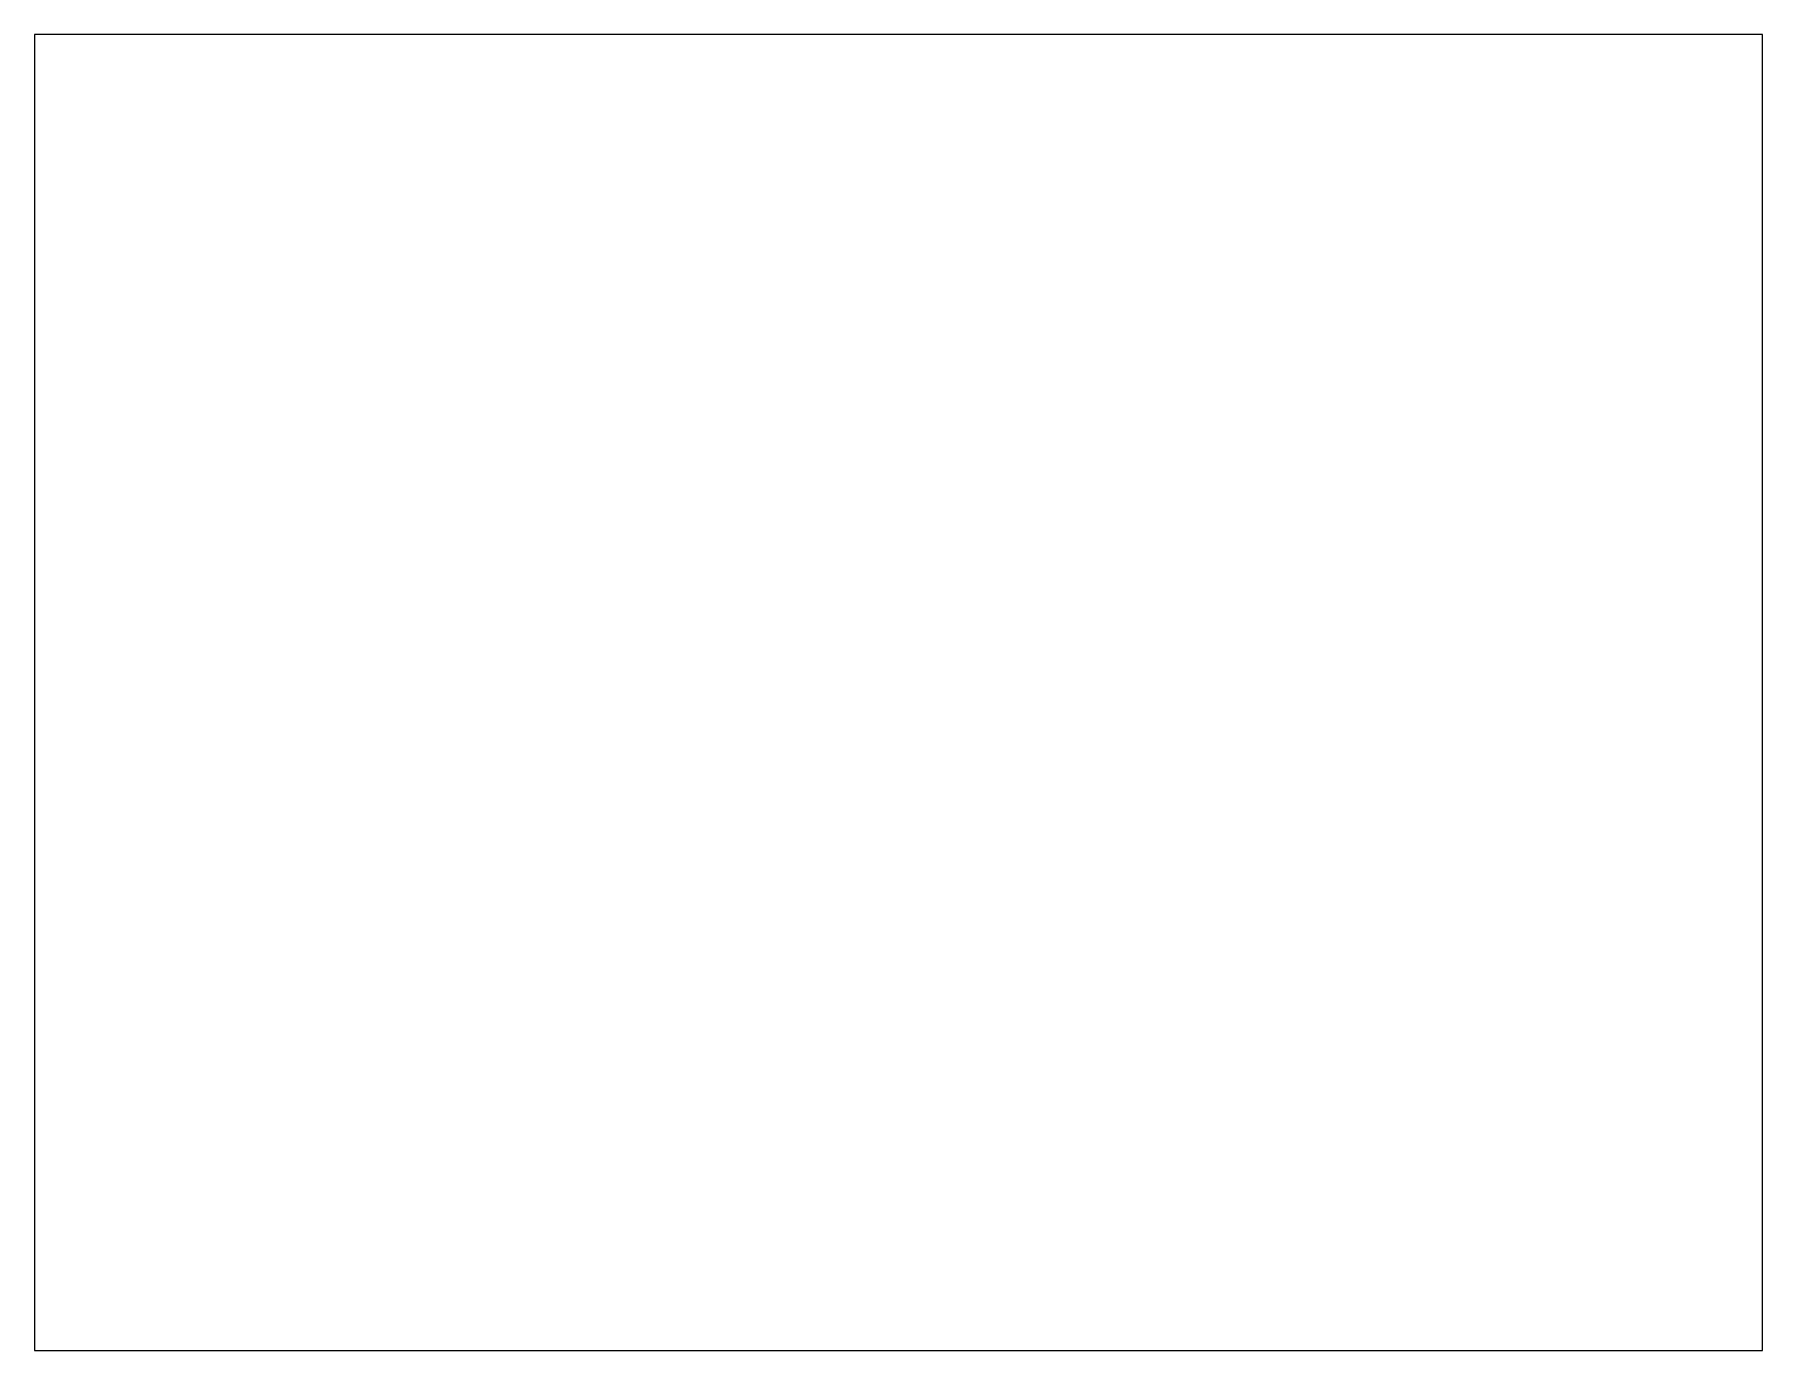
# Paper-space layout 'Layout1' of a CAD drawing. Header units: inches. Extents: x 1.05 to 9.45, y 0.8 to 7.2.
# The model-space entities are those that its viewports show. They can reach past a viewport. Long polylines and large blocks are cut down to what shows.
import ezdxf

# ---------------------------------------------------------------- set-up
doc = ezdxf.new("R2010")
doc.units = ezdxf.units.IN
doc.header["$LTSCALE"] = 0.1
doc.header["$MEASUREMENT"] = 0
doc.styles.get("Standard").update_dxf_attribs({"font": 'ariali.ttf'})

msp = doc.modelspace()

# ---------------------------------------------------------------- texts
at = {"color": 0, "insert": (30.264, 9.696), "char_height": 0.18, "width": 0.24559, "attachment_point": 1}
msp.add_mtext('\\A1;', dxfattribs=at)

psp = doc.layouts.get("Layout1")

# ---------------------------------------------------------------- viewports
at = {"layer": '0'}
psp.add_viewport(center=(5.25, 4), size=(8.4, 6.4), view_center_point=(33.9054, 12.6629), view_height=12.685677, dxfattribs=at)

doc.saveas('drawing.dxf')
